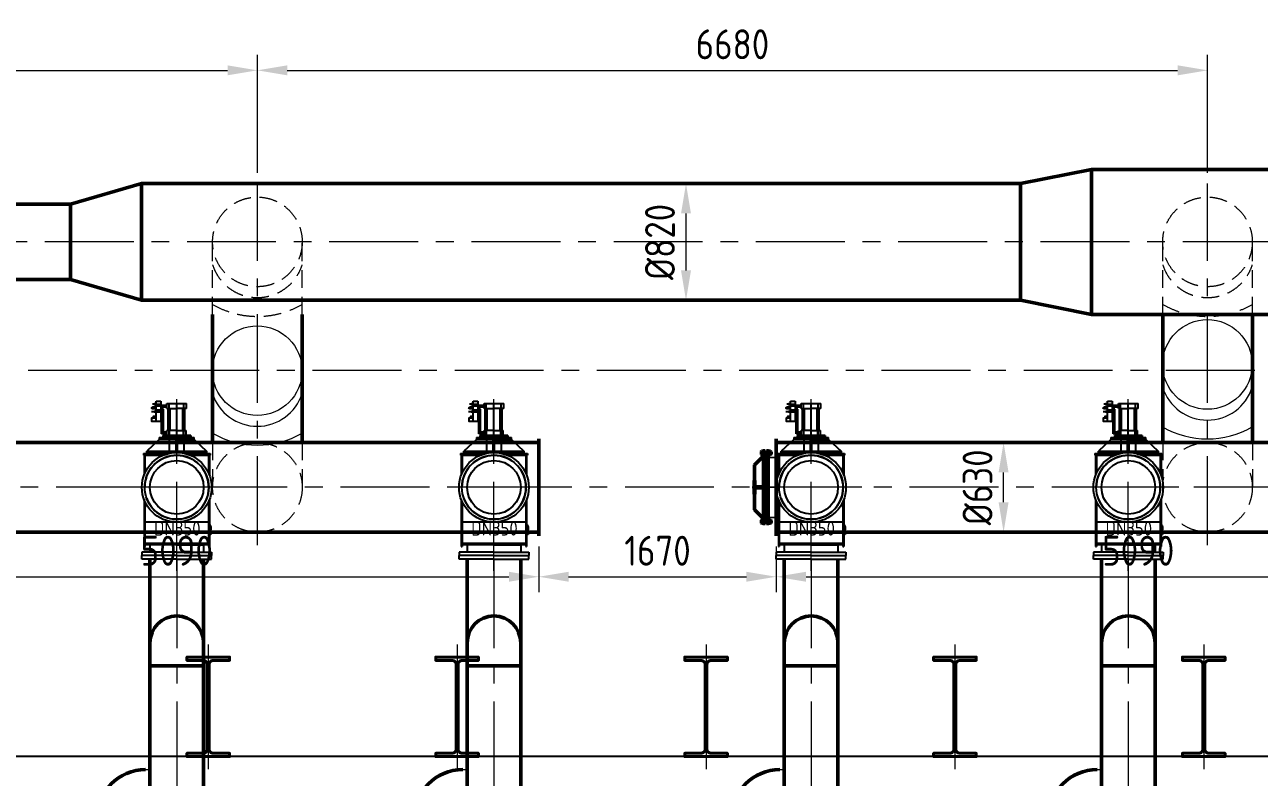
# Model space of a CAD drawing. Header units: millimetres. Extents: x 188205 to 604756, y -401673 to 15123.
# Drawn here: x 356246 to 364926, y -307459 to -302169 of the extents above; entities that cross this region are included whole.
import ezdxf

# ---------------------------------------------------------------- set-up
doc = ezdxf.new("R2010")
doc.units = ezdxf.units.MM
doc.header["$LTSCALE"] = 500
for name, pattern in [('CENTER', [2, 1.25, -0.25, 0.25, -0.25]), ('CONTINOUS', [0]), ('DASHED2', [0.375, 0.25, -0.125]), ('PHANTOM2', [1.25, 0.625, -0.125, 0.125, -0.125, 0.125, -0.125])]:
    doc.linetypes.add(name, pattern=pattern)
for name, color, linetype, lineweight in [('2D', 4, 'PHANTOM2', 20), ('SHI', 7, 'Continuous', 40), ('WEN', 3, 'Continuous', 20), ('XU', 6, 'DASHED2', 20), ('ZHONG', 1, 'CENTER', 20), ('中心线', 1, 'CENTER', 18)]:
    doc.layers.add(name, color=color, linetype=linetype, lineweight=lineweight)
doc.layers.add('air', color=7, linetype='Continuous', lineweight=50, true_color=0x77bec0)
doc.layers.add('HAN', color=9, linetype='Continuous')
doc.layers.add('X1', color=4, linetype='Continuous')
doc.styles.add('GB', font='gbenor.shx', dxfattribs={"bigfont": 'gbcbig.shx'})
doc.dimstyles.new('ISO-60', dxfattribs={"dimscale": 60, "dimtxt": 3.5, "dimasz": 3.5, "dimexe": 1.8, "dimexo": 1.25, "dimgap": 1.3, "dimtad": 1, "dimrnd": 1, "dimdsep": 46, "dimtxsty": 'GB', "dimcen": 0, "dimclrd": 3, "dimclre": 3, "dimclrt": 256, "dimadec": 0, "dimazin": 0, "dimtfac": 1, "dimtix": 1, "dimtmove": 0, "dimatfit": 3, "dimldrblk": 'DOTSMALL', "dimfxl": 0, "dimlwd": 20, "dimlwe": 20, "dimarcsym": 0})
pattern_1 = [(45, (-4402.3579, -2894.9538), (-0.71178518, 0.71178518), [])]
pattern_2 = [(45, (-4402.3579, -2812.4112), (-0.71178518, 0.71178518), [])]
pattern_3 = [(45, (204.382, -1206.0965), (-3.558926, 3.558926), [])]
pattern_4 = [(45, (204.3822, -1206.0965), (-0.7117852, 0.7117852), [])]

# ---------------------------------------------------------------- blocks, each defined once
blk = doc.blocks.new('蝶阀-DN250')
at = {"linetype": 'CONTINOUS'}
for p, q in [((-187.5, 213), (187.5, 213)), ((-187.5, 213), (-187.5, 165)), ((-187.5, 189), (187.5, 189)), ((187.5, 213), (187.5, 165)), ((-187.5, 165), (187.5, 165)), ((-136.5, 165), (-136.5, 48)), ((136.5, 48), (-136.5, 165)), ((136.5, 165), (136.5, 48)), ((-187.5, 48), (-187.5, 0)), ((-187.5, 48), (187.5, 48)), ((-187.5, 24), (187.5, 24)), ((-187.5, 0), (187.5, 0)), ((187.5, 48), (187.5, 0))]:
    blk.add_line(p, q, dxfattribs=at)
at = {"layer": '中心线', "ltscale": 0.04}
for p, q in [((-167.5, 221.2), (-167.5, 157.3)), ((167.5, 221.2), (167.5, 157.3)), ((-167.5, 56.2), (-167.5, -7.7)), ((167.5, 56.2), (167.5, -7.7))]:
    blk.add_line(p, q, dxfattribs=at)
at = {"layer": '中心线', "ltscale": 0.1}
blk.add_line((0, 239), (0, -27.2), dxfattribs=at)
blk = doc.blocks.new('蝶阀-DN220')
for p, q in [((-170, 94.5), (170, 94.5)), ((-170, 94.5), (-170, 82.5)), ((170, 94.5), (170, 82.5)), ((-170, 82.5), (170, 82.5)), ((-170, 70.5), (-170, 82.5)), ((-170, 70.5), (170, 70.5)), ((122.5, -70.5), (-122.5, 70.5)), ((-122.5, 70.5), (-122.5, -70.5)), ((122.5, -70.5), (122.5, 70.5)), ((170, 70.5), (170, 82.5)), ((-170, -70.5), (170, -70.5)), ((-170, -70.5), (-170, -82.5)), ((-170, -82.5), (170, -82.5)), ((-170, -94.5), (-170, -82.5)), ((170, -70.5), (170, -82.5)), ((170, -94.5), (170, -82.5)), ((-170, -94.5), (170, -94.5))]:
    blk.add_line(p, q)
at = {"layer": 'ZHONG'}
for p, q in [((-152.5, 99.7), (-152.5, 78.6)), ((0, -99.7), (0, 107.4)), ((152.5, 99.7), (152.5, 78.6)), ((-152.5, 65.3), (-152.5, 86.4)), ((152.5, 65.3), (152.5, 86.4)), ((-152.5, -65.3), (-152.5, -86.4)), ((-152.5, -99.7), (-152.5, -78.6)), ((152.5, -65.3), (152.5, -86.4)), ((152.5, -99.7), (152.5, -78.6))]:
    blk.add_line(p, q, dxfattribs=at)
blk = doc.blocks.new('波纹管-DN250')
at = {"linetype": 'CONTINOUS'}
for p, q in [((136.5, 191.2), (-136.5, 191.2)), ((-136.5, 191.2), (-136.5, 171.5)), ((136.5, 191.2), (136.5, 171.5)), ((-136.5, 19.7), (-136.5, 0)), ((136.5, 0), (-136.5, 0)), ((136.5, 19.7), (136.5, 0))]:
    blk.add_line(p, q, dxfattribs=at)
at = {"ltscale": 0.5}
for p, q in [((-139.5, 171.5), (0, 171.5)), ((-139.5, 141.1), (0, 141.1)), ((-139.5, 110.8), (0, 110.8)), ((139.5, 171.5), (0, 171.5)), ((139.5, 141.1), (0, 141.1)), ((139.5, 110.8), (0, 110.8)), ((-139.5, 80.4), (0, 80.4)), ((-139.5, 50.1), (0, 50.1)), ((-139.5, 19.7), (0, 19.7)), ((139.5, 80.4), (0, 80.4)), ((139.5, 50.1), (0, 50.1)), ((139.5, 19.7), (0, 19.7))]:
    blk.add_line(p, q, dxfattribs=at)
for centre, major_axis, start_param, end_param in [((-139.5, 156.3), (-0.4, 15.2), -0.023739, 3.117854), ((-139.5, 95.6), (-0.4, 15.2), -0.023739, 3.117854), ((-139.5, 125.9), (-0.2, 15.2), 3.129948, 6.271541), ((139.5, 125.9), (-0.4, 15.2), -0.023739, 3.117854), ((139.5, 156.3), (-0.2, 15.2), 3.129948, 6.271541), ((139.5, 95.6), (-0.2, 15.2), 3.129948, 6.271541), ((-139.5, 34.9), (-0.4, 15.2), -0.023739, 3.117854), ((-139.5, 65.2), (0.4, 15.2), 3.166909, 6.308502), ((139.5, 65.2), (0.5, 15.2), 0.034016, 3.175609), ((139.5, 34.9), (-0.2, 15.2), 3.129948, 6.271541)]:
    blk.add_ellipse(centre, major_axis=major_axis, ratio=1, start_param=start_param, end_param=end_param, dxfattribs=at)
at = {"layer": 'ZHONG', "linetype": 'CONTINOUS'}
blk.add_line((0, -25.8), (0, 220.3), dxfattribs=at)
blk = doc.blocks.new('air-b2')
for p, q in [((689.5, 0), (689.5, -1149.8)), ((1066.5, 0), (1066.5, -1149.8)), ((689.5, -750), (1066.5, -750)), ((689.5, -750), (689.5, -1824.9)), ((1066.5, -750), (1066.5, -1824.9)), ((659, -1724.9), (689.5, -1724.9)), ((316.5, -1822.4), (316.5, -2086.5)), ((561.5, -1822.4), (316.5, -1822.4)), ((561.5, -1822.4), (561.5, -2086.5)), ((1066.5, -1824.9), (689.5, -1824.9)), ((741.5, -1974.9), (689.5, -1824.9)), ((1014.5, -1974.9), (1066.5, -1824.9)), ((741.5, -1974.9), (741.5, -2074.9)), ((1014.5, -1974.9), (741.5, -1974.9)), ((1014.5, -1974.9), (1014.5, -2074.9)), ((741.5, -2287.9), (741.5, -3922)), ((1014.5, -2287.9), (1014.5, -3922))]:
    blk.add_line(p, q)
for centre, radius, start in [((878, -588.5), 188.5, 0), ((659, -1822.4), 342.5, 90), ((659, -1822.4), 97.5, 90)]:
    blk.add_arc(centre, radius, start, 180)
at = {"layer": 'WEN'}
blk.add_line((659, -1479.9), (689.5, -1479.9), dxfattribs=at)
at = {"layer": 'ZHONG'}
for p, q in [((878, 0), (878, -4113.2)), ((659, -1602.4), (878, -1602.4)), ((439, -1822.4), (439, -2275.5))]:
    blk.add_line(p, q, dxfattribs=at)
blk.add_arc((659, -1822.4), 220, 90, 180, dxfattribs=at)
for name, p in [('蝶阀-DN250', (878, -2287.9)), ('波纹管-DN250', (878, -4113.2))]:
    blk.add_blockref(name, p)
at = {"layer": 'WEN', "xscale": -1}
blk.add_blockref('蝶阀-DN220', (439, -2181), dxfattribs=at)
blk = doc.blocks.new('防爆膜-DN400')
at = {"layer": 'WEN'}
h = blk.add_hatch(dxfattribs=at)
h.set_pattern_fill('ANSI31', color=256, scale=8.05293, style=0)
h.set_pattern_definition(pattern_1)
h.paths.add_polyline_path([(-75.7, -40.6), (-76.5, -40.6), (-76.5, -135), (-75.7, -135)])
h = blk.add_hatch(dxfattribs=at)
h.set_pattern_fill('ANSI31', color=256, scale=8.05293, style=0)
h.set_pattern_definition(pattern_1)
h.paths.add_polyline_path([(-75.7, -135), (-76.5, -135), (-76.5, -209), (-75.7, -209)])
at = {"layer": 'X1'}
h = blk.add_hatch(dxfattribs=at)
h.set_pattern_fill('ANSI31', color=256, scale=40.26465, style=0)
h.set_pattern_definition(pattern_3)
h.paths.add_polyline_path([(-55.6, 255.5), (-55.6, 256.5), (-55.6, 257.7), (-69.3, 257.7), (-69.3, 250.8), (-55.6, 250.8)])
h.paths.add_polyline_path([(-79, 257.7), (-92.7, 257.7), (-92.7, 250.8), (-79, 250.8)])
h.paths.add_polyline_path([(-79, 231.1), (-79, 232.3), (-92.7, 232.3), (-92.7, 226.7), (-92.7, 214.2), (-76.5, 214.2), (-76.5, 228.7)])
h.paths.add_polyline_path([(-55.6, 232.3), (-69.3, 232.3), (-69.3, 231.3, -0.198912), (-69.4, 231), (-71.7, 228.7), (-71.7, 214.2), (-55.6, 214.2)])
h = blk.add_hatch(dxfattribs=at)
h.set_pattern_fill('ANSI31', color=256, scale=8.05293, angle=90, style=0)
h.set_pattern_definition([(135, (204.3822, -1206.0965), (-0.7117852, -0.7117852), [])])
h.paths.add_polyline_path([(-75.7, 228.7), (-76.5, 228.7), (-76.5, 193.5), (-75.7, 193.5)])
h = blk.add_hatch(dxfattribs=at)
h.set_pattern_fill('ANSI31', color=256, scale=8.05293, angle=90, style=0)
h.set_pattern_definition([(135, (204.3822, -1200.7151), (-0.7117852, -0.7117852), [])])
h.paths.add_polyline_path([(-75.7, 193.4), (-76.5, 193.4), (-76.5, 193), (-76.5, 134.8), (-75.7, 134.8)])
at = {"layer": 'X1', "ltscale": 0.5}
h = blk.add_hatch(dxfattribs=at)
h.set_pattern_fill('ANSI37', color=256, scale=16.10586, style=0)
h.set_pattern_definition([(45, (204.3822, -1206.0965), (-1.4235704, 1.4235704), []), (135, (204.3822, -1206.0965), (-1.4235704, -1.4235704), [])])
h.paths.add_polyline_path([(-71.7, 228.7), (-75.7, 228.7), (-75.7, 214.2), (-71.7, 214.2)])
at = {"layer": 'X1'}
h = blk.add_hatch(dxfattribs=at)
h.set_pattern_fill('ANSI31', color=256, scale=8.05293, style=0)
h.set_pattern_definition([(315, (-4402.3579, 2894.9538), (-0.71178518, -0.71178518), [])])
h.paths.add_polyline_path([(-75.7, 40.6), (-76.5, 40.6), (-76.5, 135), (-75.7, 135)])
h = blk.add_hatch(dxfattribs=at)
h.set_pattern_fill('ANSI31', color=256, scale=24.15879, style=0)
h.set_pattern_definition([(45, (-2178.5933, -2894.9538), (-2.1353555, 2.1353555), [])])
h.paths.add_polyline_path([(-152.2, 44.9), (-157.1, 47.9), (-157.1, 20.8), (-152.2, 18.4)])
h.paths.add_polyline_path([(-147.4, 41.8), (-152.2, 44.9), (-152.2, 18.4), (-147.4, 16)])
h.paths.add_polyline_path([(-152.2, 18.4), (-157.1, 20.8), (-157.1, 6.4), (-152.2, 6.4)])
h.paths.add_polyline_path([(-147.4, 16), (-152.2, 18.4), (-152.2, 6.4), (-147.4, 6.4)])
h.paths.add_polyline_path([(-147.4, 48.3), (-152.2, 48.3), (-152.2, 44.9), (-147.4, 41.8)])
h.paths.add_polyline_path([(-152.2, 48.3), (-157.1, 48.3), (-157.1, 47.9), (-152.2, 44.9)])
h.paths.add_polyline_path([(-152.2, -6.4), (-157.1, -6.4), (-157.1, -48.3), (-152.2, -48.3)])
h.paths.add_polyline_path([(-147.4, -6.4), (-152.2, -6.4), (-152.2, -48.3), (-147.4, -48.3)])
h = blk.add_hatch(dxfattribs=at)
h.set_pattern_fill('ANSI31', color=256, scale=8.05293, style=0)
h.set_pattern_definition(pattern_4)
h.paths.add_polyline_path([(-75.7, 40.4), (-76.5, 40.4), (-76.5, 0), (-75.7, 0)])
h = blk.add_hatch(dxfattribs=at)
h.set_pattern_fill('ANSI31', color=256, scale=8.05293, style=0)
h.set_pattern_definition(pattern_4)
h.paths.add_polyline_path([(-75.7, 0), (-76.5, 0), (-76.5, -40.6), (-75.7, -40.6)])
at = {"layer": 'X1', "ltscale": 0.5}
h = blk.add_hatch(dxfattribs=at)
h.set_pattern_fill('ANSI31', color=256, scale=8.05293, style=0)
h.set_pattern_definition(pattern_2)
h.paths.add_polyline_path([(-75.7, -126.5), (-76.5, -126.5), (-76.5, -187.8), (-75.7, -187.8)])
h = blk.add_hatch(dxfattribs=at)
h.set_pattern_fill('ANSI31', color=256, scale=40.26465, style=0)
h.set_pattern_definition(pattern_3)
h.paths.add_polyline_path([(-92.7, -232.3), (-79, -232.3), (-79, -231.1), (-76.5, -228.7), (-76.5, -214.2), (-92.7, -214.2)])
h.paths.add_polyline_path([(-92.7, -250.8), (-92.7, -256.5), (-92.7, -257.7), (-79, -257.7), (-79, -250.8)])
at = {"layer": 'X1'}
h = blk.add_hatch(dxfattribs=at)
h.set_pattern_fill('ANSI31', color=256, scale=8.05293, style=0)
h.set_pattern_definition(pattern_2)
h.paths.add_polyline_path([(-75.7, -187.6), (-76.5, -187.6), (-76.5, -229.5), (-75.7, -229.5)])
at = {"layer": 'X1', "ltscale": 0.5}
h = blk.add_hatch(dxfattribs=at)
h.set_pattern_fill('ANSI31', color=256, scale=40.26465, style=0)
h.set_pattern_definition(pattern_3)
h.paths.add_polyline_path([(-71.7, -228.7), (-69.4, -231, -0.198912), (-69.3, -231.3), (-69.3, -232.3), (-55.6, -232.3), (-55.6, -226.7), (-55.6, -214.2), (-71.7, -214.2)])
h.paths.add_polyline_path([(-55.6, -257.7), (-55.6, -250.8), (-69.3, -250.8), (-69.3, -257.7)])
at = {"layer": '2D'}
for p, q in [((-61.2, 0), (-61.2, 214.2)), ((-61.2, 213), (0, 213)), ((-61.2, 209.8), (0, 209.8)), ((-61.2, 0), (-61.2, -214.2)), ((-61.2, -209.8), (0, -209.8)), ((-61.2, -213), (0, -213))]:
    blk.add_line(p, q, dxfattribs=at)
at = {"layer": 'HAN'}
for p, q in [((-91, 248.5), (-55.6, 248.5)), ((-91, 234.7), (-55.6, 234.7)), ((-38.1, 248.5), (-34.7, 248.5)), ((-38.1, 234.7), (-34.7, 234.7)), ((-91, -234.7), (-55.6, -234.7)), ((-91, -248.5), (-55.6, -248.5)), ((-38.1, -234.7), (-34.7, -234.7)), ((-38.1, -248.5), (-34.7, -248.5))]:
    blk.add_line(p, q, dxfattribs=at)
at = {"layer": 'HAN', "linetype": 'Continuous'}
for p, q in [((-160.5, 5.8), (-143.5, 5.8)), ((-97, 5.8), (-106.4, 5.8)), ((-81.9, 5.8), (-80.6, 5.8)), ((-160.5, -5.8), (-143.5, -5.8)), ((-97, -5.8), (-106.4, -5.8)), ((-81.9, -5.8), (-80.6, -5.8))]:
    blk.add_line(p, q, dxfattribs=at)
at = {"layer": 'SHI'}
for p, q in [((-97.5, 216.2), (-154.7, 158.2)), ((-92.7, 214.2), (-149.8, 156.2)), ((-105.1, 252), (-103.1, 255.5)), ((-105.1, 252), (-105.1, 231.1)), ((-105.1, 231.1), (-103.1, 227.6)), ((-103.1, 255.5), (-95.1, 255.5)), ((-103.1, 248.6), (-95.1, 248.6)), ((-103.1, 234.6), (-95.1, 234.6)), ((-103.1, 227.6), (-95.1, 227.6)), ((-97.5, 227.6), (-97.5, 216.2)), ((-97.5, 216.2), (-92.7, 214.2)), ((-95.1, 256.5), (-92.7, 256.5)), ((-95.1, 226.7), (-95.1, 256.5)), ((-95.1, 255.5), (-95.1, 227.6)), ((-95.1, 226.7), (-92.7, 226.7)), ((-92.7, 257.7), (-92.7, 9.9)), ((-79, 257.7), (-92.7, 257.7)), ((-79, 257.7), (-92.7, 257.7)), ((-92.7, 257.7), (-92.7, 198.7)), ((-92.7, 226.7), (-92.7, 256.5)), ((-92.7, 250.8), (-79, 250.8)), ((-92.7, 249.6), (-55.6, 249.6)), ((-92.7, 233.5), (-55.6, 233.5)), ((-92.7, 232.3), (-55.6, 232.3)), ((-91, 249.6), (-91, 233.5)), ((-80.6, 214.2), (-80.6, 0)), ((-79, 249.6), (-79, 257.7)), ((-79, 231.1), (-79, 233.5)), ((-79, 231.1), (-76.5, 228.7)), ((-79, 231.1), (-76.5, 228.7)), ((-77.4, 214.2), (-77.4, 0)), ((-77.4, 187.7), (-77.4, 208.6)), ((-76.5, 228.7), (-76.5, 0)), ((-76.5, 228.7), (-76.5, 187.6)), ((-76.5, 228.7), (-76.5, 187.6)), ((-76.5, 208.6), (-76.5, 0)), ((-75.7, 228.7), (-75.7, 0)), ((-74.9, 194.5), (-70.9, 198.5)), ((-74.9, 194.5), (-74.9, 0)), ((-69.4, 231), (-71.7, 228.7)), ((-71.7, 228.7), (-71.7, 197.7)), ((-71.7, 214.2), (-55.6, 214.2)), ((-71.7, 193.1), (-67.7, 197.2)), ((-71.7, 193.1), (-71.7, 0)), ((-70.9, 214.2), (-70.9, 198.5)), ((-69.3, 249.6), (-69.3, 257.7)), ((-69.3, 257.7), (-55.6, 257.7)), ((-69.3, 250.8), (-55.6, 250.8)), ((-69.3, 231.3), (-69.3, 233.5)), ((-67.7, 214.2), (-67.7, 197.2)), ((-55.6, 257.7), (-55.6, 0)), ((-55.6, 256.5), (-53.2, 256.5)), ((-55.6, 226.7), (-55.6, 256.5)), ((-55.6, 255.5), (-55.6, 227.6)), ((-55.6, 226.7), (-53.2, 226.7)), ((-53.2, 226.7), (-53.2, 256.5)), ((-53.2, 252), (-51.2, 255.5)), ((-53.2, 252), (-53.2, 231.1)), ((-53.2, 231.1), (-51.2, 227.6)), ((-51.2, 255.5), (-40.1, 255.5)), ((-51.2, 248.6), (-40.1, 248.6)), ((-51.2, 234.6), (-40.1, 234.6)), ((-51.2, 227.6), (-40.1, 227.6)), ((-38.1, 252), (-40.1, 255.5)), ((-38.1, 231.1), (-40.1, 227.6)), ((-38.1, 252), (-38.1, 231.1)), ((-38.1, 249.6), (-35.8, 249.6)), ((-38.1, 233.5), (-35.8, 233.5)), ((-34.7, 248.5), (-35.8, 249.6)), ((-35.8, 249.6), (-35.8, 233.5)), ((-35.8, 233.5), (-34.7, 234.7)), ((-34.7, 248.5), (-34.7, 234.7)), ((-154.7, 48.3), (-154.7, 158.2)), ((-154.7, 158.2), (-149.8, 156.2)), ((-149.8, 48.3), (-149.8, 156.2)), ((-160.5, 5.8), (-159.8, 6.4)), ((-160.5, -5.8), (-160.5, 5.8)), ((-159.8, 6.4), (-97, 6.4)), ((-159.8, 6.4), (-159.8, -6.4)), ((-157.1, 6.4), (-157.1, 48.3)), ((-157.1, 48.3), (-147.4, 48.3)), ((-147.4, 6.4), (-147.4, 48.3)), ((-143.5, 6.4), (-143.5, -6.4)), ((-106.4, 6.4), (-106.4, -6.4)), ((-97, -9.9), (-97, 9.9)), ((-90.5, 9.9), (-97, 9.9)), ((-90.5, 6.1), (-97, 6.1)), ((-89.4, 8), (-90.5, 9.9)), ((-89.4, -9.9), (-89.4, 9.9)), ((-82.9, 9.9), (-89.4, 9.9)), ((-89.4, -8), (-89.4, 8)), ((-82.9, 6.1), (-89.4, 6.1)), ((-81.9, 8), (-82.9, 9.9)), ((-81.9, -8), (-81.9, 8)), ((-81.9, 6.4), (-81.2, 6.4)), ((-81.2, 6.4), (-81.2, -6.4)), ((-80.6, 5.8), (-81.2, 6.4)), ((-80.6, -5.8), (-80.6, 5.8)), ((-159.8, -6.4), (-160.5, -5.8)), ((-159.8, -6.4), (-97, -6.4)), ((-157.1, -6.4), (-157.1, -48.3)), ((-157.1, -48.3), (-147.4, -48.3)), ((-154.7, -48.3), (-154.7, -158.2)), ((-149.8, -48.3), (-149.8, -156.2)), ((-147.4, -6.4), (-147.4, -48.3)), ((-90.5, -6.1), (-97, -6.1)), ((-90.5, -9.9), (-97, -9.9)), ((-92.7, -257.7), (-92.7, -9.9)), ((-89.4, -8), (-90.5, -9.9)), ((-82.9, -6.1), (-89.4, -6.1)), ((-82.9, -9.9), (-89.4, -9.9)), ((-81.9, -8), (-82.9, -9.9)), ((-81.9, -6.4), (-81.2, -6.4)), ((-81.2, -6.4), (-80.6, -5.8)), ((-80.6, -214.2), (-80.6, 0)), ((-77.4, -214.2), (-77.4, 0)), ((-76.5, -208.6), (-76.5, 0)), ((-76.5, -228.7), (-76.5, 0)), ((-75.7, -228.7), (-75.7, 0)), ((-74.9, -194.5), (-74.9, 0)), ((-71.7, -193.1), (-71.7, 0)), ((-55.6, -257.7), (-55.6, 0)), ((-154.7, -158.2), (-149.8, -156.2)), ((-97.5, -216.2), (-154.7, -158.2)), ((-92.7, -214.2), (-149.8, -156.2)), ((-105.1, -231.1), (-103.1, -227.6)), ((-105.1, -252), (-105.1, -231.1)), ((-105.1, -252), (-103.1, -255.5)), ((-103.1, -227.6), (-95.1, -227.6)), ((-103.1, -234.6), (-95.1, -234.6)), ((-103.1, -248.6), (-95.1, -248.6)), ((-103.1, -255.5), (-95.1, -255.5)), ((-97.5, -216.2), (-92.7, -214.2)), ((-97.5, -227.6), (-97.5, -216.2)), ((-95.1, -226.7), (-92.7, -226.7)), ((-95.1, -226.7), (-95.1, -256.5)), ((-95.1, -255.5), (-95.1, -227.6)), ((-95.1, -256.5), (-92.7, -256.5)), ((-92.7, -257.7), (-92.7, -192)), ((-92.7, -226.7), (-92.7, -256.5)), ((-92.7, -232.3), (-55.6, -232.3)), ((-92.7, -233.5), (-55.6, -233.5)), ((-92.7, -249.6), (-55.6, -249.6)), ((-92.7, -250.8), (-79, -250.8)), ((-79, -257.7), (-92.7, -257.7)), ((-79, -257.7), (-92.7, -257.7)), ((-91, -249.6), (-91, -233.5)), ((-79, -231.1), (-76.5, -228.7)), ((-79, -231.1), (-76.5, -228.7)), ((-79, -231.1), (-79, -233.5)), ((-79, -249.6), (-79, -257.7)), ((-74.9, -194.5), (-70.9, -198.5)), ((-71.7, -193.1), (-67.7, -197.2)), ((-71.7, -228.7), (-71.7, -197.7)), ((-71.7, -214.2), (-55.6, -214.2)), ((-69.4, -231), (-71.7, -228.7)), ((-70.9, -214.2), (-70.9, -198.5)), ((-69.3, -231.3), (-69.3, -233.5)), ((-69.3, -249.6), (-69.3, -257.7)), ((-69.3, -250.8), (-55.6, -250.8)), ((-69.3, -257.7), (-55.6, -257.7)), ((-67.7, -214.2), (-67.7, -197.2)), ((-55.6, -226.7), (-53.2, -226.7)), ((-55.6, -226.7), (-55.6, -256.5)), ((-55.6, -255.5), (-55.6, -227.6)), ((-55.6, -256.5), (-53.2, -256.5)), ((-53.2, -226.7), (-53.2, -256.5)), ((-53.2, -231.1), (-51.2, -227.6)), ((-53.2, -252), (-53.2, -231.1)), ((-53.2, -252), (-51.2, -255.5)), ((-51.2, -227.6), (-40.1, -227.6)), ((-51.2, -234.6), (-40.1, -234.6)), ((-51.2, -248.6), (-40.1, -248.6)), ((-51.2, -255.5), (-40.1, -255.5)), ((-38.1, -231.1), (-40.1, -227.6)), ((-38.1, -252), (-40.1, -255.5)), ((-38.1, -252), (-38.1, -231.1)), ((-38.1, -233.5), (-35.8, -233.5)), ((-38.1, -249.6), (-35.8, -249.6)), ((-35.8, -233.5), (-34.7, -234.7)), ((-35.8, -249.6), (-35.8, -233.5)), ((-34.7, -248.5), (-35.8, -249.6)), ((-34.7, -248.5), (-34.7, -234.7))]:
    blk.add_line(p, q, dxfattribs=at)
at = {"layer": 'SHI', "ltscale": 0.5}
for p, q in [((-92.7, 214.2), (-76.5, 214.2)), ((-76.5, 228.7), (-71.7, 228.7)), ((-76.5, 214.6), (-76.5, 214.6)), ((-75.7, 214.2), (-71.7, 214.2)), ((-92.7, -214.2), (-76.5, -214.2)), ((-76.5, -228.7), (-71.7, -228.7)), ((-75.7, -214.2), (-71.7, -214.2))]:
    blk.add_line(p, q, dxfattribs=at)
at = {"layer": 'SHI'}
for centre, radius, start, end in [((-99.6, 252.9), 5.6, 188.93925, 231.06075), ((-92, 241.6), 13.1, 147.79577, 212.20423), ((-99.6, 230.3), 5.6, 128.93925, 171.06075), ((-69.7, 231.3), 0.403, 315, 0), ((-47.7, 252.9), 5.6, 188.93925, 231.06075), ((-40.1, 241.6), 13.1, 147.79577, 212.20423), ((-47.7, 230.3), 5.6, 128.93925, 171.06075), ((-43.7, 252.9), 5.6, 308.93925, 351.06075), ((-51.2, 241.6), 13.1, 327.79577, 32.20423), ((-43.7, 230.3), 5.6, 8.93925, 51.06075), ((-92.8, 8.7), 3.39, 311.55011, 348.44989), ((-107.5, 0), 18.1, 340.14688, 19.85312), ((-85.2, 8.7), 3.39, 311.55011, 348.44989), ((-99.9, 0), 18.1, 340.14688, 19.85312), ((-92.8, -8.7), 3.39, 11.55011, 48.44989), ((-85.2, -8.7), 3.39, 11.55011, 48.44989), ((-99.6, -230.3), 5.6, 188.93925, 231.06075), ((-92, -241.6), 13.1, 147.79577, 212.20423), ((-99.6, -252.9), 5.6, 128.93925, 171.06075), ((-69.7, -231.3), 0.403, 0, 45), ((-47.7, -230.3), 5.6, 188.93925, 231.06075), ((-40.1, -241.6), 13.1, 147.79577, 212.20423), ((-47.7, -252.9), 5.6, 128.93925, 171.06075), ((-43.7, -230.3), 5.6, 308.93925, 351.06075), ((-51.2, -241.6), 13.1, 327.79577, 32.20423), ((-43.7, -252.9), 5.6, 8.93925, 51.06075)]:
    blk.add_arc(centre, radius, start, end, dxfattribs=at)
at = {"layer": 'WEN', "ltscale": 0.5}
for points in [[(-83.2, 214.2), (-80.6, 210.9), (-80.6, 214.2)], [(-67.7, 209.8), (-64.4, 214.2), (-67.7, 214.2)], [(-83.2, -214.2), (-80.6, -210.9), (-80.6, -214.2)], [(-67.7, -209.8), (-64.4, -214.2), (-67.7, -214.2)], [(-67.7, -209.8), (-64.4, -214.2), (-67.7, -214.2)]]:
    blk.add_solid(points, dxfattribs=at)
at = {"layer": 'ZHONG'}
for p, q in [((-95.1, 215.2), (-152.2, 157.2)), ((-27.3, 241.6), (-108.7, 241.6)), ((-95.1, 225.2), (-95.1, 215.2)), ((-152.2, 0), (-152.2, 157.2)), ((-164.8, 0), (0, 0)), ((-152.2, 0), (-152.2, -157.2)), ((-95.1, -215.2), (-152.2, -157.2)), ((-27.3, -241.6), (-108.7, -241.6)), ((-95.1, -225.2), (-95.1, -215.2))]:
    blk.add_line(p, q, dxfattribs=at)
blk = doc.blocks.new('air-master-2')
for centre in [(1314.1, -905), (7994.1, -861.3)]:
    blk.add_circle(centre, 315)
for centre, radius, start, end in [((7994.1, -922.3), 330.4, 197.58396, 342.41604), ((1314.1, -965.9), 330.4, 197.58396, 342.41604), ((7994.1, -755), 630, 240, 300), ((1314.1, -798.6), 630, 240, 300)]:
    blk.add_arc(centre, radius, start, end)
at = {"layer": 'air'}
for p, q in [((6680, 410), (7180, 510)), ((7180, 510), (24932.6, 510)), ((7180, -510), (7180, 510)), ((0, 264.5), (500, 410)), ((500, 410), (6680, 410)), ((500, -410), (500, 410)), ((6680, -410), (6680, 410)), ((-5402.5, 264.5), (0, 264.5)), ((0, 0), (0, 264.5)), ((0, 0), (0, -264.5)), ((-5402.5, -264.5), (0, -264.5)), ((0, -264.5), (500, -410)), ((500, -410), (6680, -410)), ((6680, -410), (7180, -510)), ((1000, -1410), (1000, -510)), ((1630, -1410), (1630, -510)), ((7180, -510), (24659.3, -510)), ((7680, -1410), (7680, -510)), ((8310, -1410), (8310, -510)), ((3293, -2065), (3293, -1385)), ((4963, -2065), (4963, -1385)), ((-1797, -1410), (3293, -1410)), ((4963, -1410), (10053, -1410)), ((-1797, -2040), (3293, -2040)), ((4963, -2040), (10053, -2040))]:
    blk.add_line(p, q, dxfattribs=at)
at = {"layer": 'XU'}
for p, q in [((1000, -510), (1000, 0)), ((1630, -510), (1630, 0)), ((7680, -510), (7680, 0)), ((8310, -510), (8310, 0)), ((1000, -1410), (1000, -1725)), ((1630, -1410), (1630, -1725)), ((7680, -1410), (7680, -1725)), ((8310, -1410), (8310, -1725))]:
    blk.add_line(p, q, dxfattribs=at)
for centre in [(1315, 0), (7995, 0), (1315, -1725), (7995, -1725)]:
    blk.add_circle(centre, 315, dxfattribs=at)
for centre, radius, start, end in [((1315, -60.9), 330.4, 197.58396, 342.41604), ((7995, -60.9), 330.4, 197.58396, 342.41604), ((1315, 106.4), 630, 240, 300), ((7995, 106.4), 630, 240, 300)]:
    blk.add_arc(centre, radius, start, end, dxfattribs=at)
at = {"layer": 'ZHONG'}
for p, q in [((1315, -2132.2), (1315, 409.5)), ((7995, -2132.2), (7995, 409.5)), ((26445.3, 0), (-6515.5, 0)), ((9327.5, -905), (-6515.5, -905)), ((10524.6, -1725), (-6305.5, -1725))]:
    blk.add_line(p, q, dxfattribs=at)
at = {"layer": 'WEN'}
blk.add_blockref('防爆膜-DN400', (4963, -1725), dxfattribs=at)
blk = doc.blocks.new('*D165')
at = {"layer": 'Defpoints', "color": 0}
for p in [(354770.2, -305760.3), (359860.2, -305760.3), (359860.2, -306049)]:
    blk.add_point(p, dxfattribs=at)
at = {"layer": 'WEN', "color": 3, "lineweight": 20}
for p, q in [((354770.2, -305835.3), (354770.2, -306157)), ((359860.2, -305835.3), (359860.2, -306157)), ((354980.2, -306049), (359650.2, -306049))]:
    blk.add_line(p, q, dxfattribs=at)
at = {"layer": 'WEN', "color": 3}
for points in [[(354980.2, -306014), (354980.2, -306084), (354770.2, -306049)], [(359650.2, -306014), (359650.2, -306084), (359860.2, -306049)]]:
    blk.add_solid(points, dxfattribs=at)
at = {"layer": 'WEN', "insert": (357315.2, -305866), "char_height": 210, "attachment_point": 5, "style": 'GB'}
blk.add_mtext('5090', dxfattribs=at)
blk = doc.blocks.new('_DotSmall')
at = {"color": 0, "linetype": 'ByBlock', "const_width": 0.5}
blk.add_lwpolyline([(-0.0625, 0, 1), (0.0625, 0, 1)], format="xyb", close=True, dxfattribs=at)
blk = doc.blocks.new('*D166')
at = {"layer": 'Defpoints', "color": 0}
for p in [(359860.2, -305760.3), (361530.2, -305760.3), (361530.2, -306049)]:
    blk.add_point(p, dxfattribs=at)
at = {"layer": 'WEN', "color": 3, "lineweight": 20}
for p, q in [((359860.2, -305835.3), (359860.2, -306157)), ((361530.2, -305835.3), (361530.2, -306157)), ((360070.2, -306049), (361320.2, -306049))]:
    blk.add_line(p, q, dxfattribs=at)
at = {"layer": 'WEN', "color": 3}
for points in [[(360070.2, -306014), (360070.2, -306084), (359860.2, -306049)], [(361320.2, -306014), (361320.2, -306084), (361530.2, -306049)]]:
    blk.add_solid(points, dxfattribs=at)
at = {"layer": 'WEN', "insert": (360695.2, -305866), "char_height": 210, "attachment_point": 5, "style": 'GB'}
blk.add_mtext('1670', dxfattribs=at)
blk = doc.blocks.new('*D167')
at = {"layer": 'Defpoints', "color": 0}
for p in [(361530.2, -305760.3), (366620.2, -305760.3), (366620.2, -306049)]:
    blk.add_point(p, dxfattribs=at)
at = {"layer": 'WEN', "color": 3, "lineweight": 20}
for p, q in [((361530.2, -305835.3), (361530.2, -306157)), ((366620.2, -305835.3), (366620.2, -306157)), ((361740.2, -306049), (366410.2, -306049))]:
    blk.add_line(p, q, dxfattribs=at)
at = {"layer": 'WEN', "color": 3}
for points in [[(361740.2, -306014), (361740.2, -306084), (361530.2, -306049)], [(366410.2, -306014), (366410.2, -306084), (366620.2, -306049)]]:
    blk.add_solid(points, dxfattribs=at)
at = {"layer": 'WEN', "insert": (364075.2, -305866), "char_height": 210, "attachment_point": 5, "style": 'GB'}
blk.add_mtext('5090', dxfattribs=at)
blk = doc.blocks.new('*D443')
at = {"layer": 'Defpoints', "color": 0}
for p in [(363128.4, -305105.3), (363228.1, -305105.3), (363228.1, -305735.3)]:
    blk.add_point(p, dxfattribs=at)
at = {"layer": 'WEN', "color": 3, "lineweight": 20}
for p, q in [((363153.1, -305105.3), (363020.4, -305105.3)), ((363128.4, -305525.3), (363128.4, -305315.3)), ((363153.1, -305735.3), (363020.4, -305735.3))]:
    blk.add_line(p, q, dxfattribs=at)
at = {"layer": 'WEN', "color": 3}
for points in [[(363093.4, -305315.3), (363163.4, -305315.3), (363128.4, -305105.3)], [(363093.4, -305525.3), (363163.4, -305525.3), (363128.4, -305735.3)]]:
    blk.add_solid(points, dxfattribs=at)
at = {"layer": 'WEN', "insert": (362945.4, -305420.3), "char_height": 210, "attachment_point": 5, "rotation": 90, "style": 'GB'}
blk.add_mtext('%%c630', dxfattribs=at)
blk = doc.blocks.new('*D445')
at = {"layer": 'Defpoints', "color": 0}
for p in [(360895.6, -303285.3), (360895.6, -303285.3), (360895.6, -304105.3)]:
    blk.add_point(p, dxfattribs=at)
at = {"layer": 'WEN', "color": 3, "lineweight": 20}
for p, q in [((360820.6, -303285.3), (360787.6, -303285.3)), ((360895.6, -303895.3), (360895.6, -303495.3)), ((360820.6, -304105.3), (360787.6, -304105.3))]:
    blk.add_line(p, q, dxfattribs=at)
at = {"layer": 'WEN', "color": 3}
for points in [[(360860.6, -303495.3), (360930.6, -303495.3), (360895.6, -303285.3)], [(360860.6, -303895.3), (360930.6, -303895.3), (360895.6, -304105.3)]]:
    blk.add_solid(points, dxfattribs=at)
at = {"layer": 'WEN', "insert": (360712.6, -303695.3), "char_height": 210, "attachment_point": 5, "rotation": 90, "style": 'GB'}
blk.add_mtext('%%c820', dxfattribs=at)
blk = doc.blocks.new('dl')
at = {"layer": 'SHI'}
blk.add_lwpolyline([(168935.8, 74025.5), (169085.8, 74025.5), (169085.8, 74049.5), (168970.3, 74049.5, -0.414214), (168942.3, 74077.5), (168942.3, 74673.5, -0.414214), (168970.3, 74701.5), (169085.8, 74701.5), (169085.8, 74725.5), (168935.8, 74725.5), (168785.8, 74725.5), (168785.8, 74701.5), (168901.3, 74701.5, -0.414214), (168929.3, 74673.5), (168929.3, 74077.5, -0.414214), (168901.3, 74049.5), (168785.8, 74049.5), (168785.8, 74025.5)], format="xyb", close=True, dxfattribs=at)
at = {"layer": 'ZHONG'}
blk.add_line((168935.8, 74813), (168935.8, 73934.6), dxfattribs=at)
blk = doc.blocks.new('wf-3tf-dn350-b')
for p, q in [((-177.7, 557.6), (-145.4, 557.6)), ((-145.4, 531.6), (-177.7, 531.6)), ((-145.4, 583.6), (-171.2, 583.6)), ((-145.4, 563.6), (-170.1, 563.6)), ((-145.4, 557.6), (-170.1, 557.6)), ((-145.4, 551.6), (-170.1, 551.6)), ((-145.4, 463.6), (-145.4, 605.6)), ((-145.4, 605.6), (-112.4, 605.6)), ((-145.4, 583.6), (-112.4, 583.6)), ((-145.4, 571.6), (-112.4, 571.6)), ((-145.4, 543.6), (-112.4, 543.6)), ((-145.4, 531.6), (-112.4, 531.6)), ((-112.4, 605.6), (-112.4, 463.6)), ((-112.4, 583.6), (-112.4, 463.6)), ((-112.4, 577.6), (-69, 577.6)), ((-112.4, 571.6), (-69, 571.6)), ((-112.4, 565.6), (-69, 565.6)), ((-94.2, 549.5), (-112.4, 549.6)), ((-100.2, 543.6), (-112.4, 543.6)), ((-106.2, 537.6), (-112.4, 537.6)), ((-106.3, 376.6), (-106.2, 537.6)), ((-100.3, 382.6), (-100.2, 543.6)), ((-94.3, 388.5), (-94.2, 549.5)), ((-69, 554.1), (-69, 589.1)), ((-69, 589), (69, 589)), ((-69, 589), (69, 589)), ((-69, 554.1), (0, 554)), ((-61.1, 400.1), (-61, 554.1)), ((-54.1, 365.1), (-54, 589)), ((-47.1, 400), (-47, 554)), ((0, 247), (0, 589)), ((69, 554), (0, 554)), ((43.4, 400), (43.5, 554)), ((50.4, 365), (50.5, 589)), ((57.4, 400), (57.5, 554)), ((69, 554), (69, 589)), ((-112.4, 463.6), (-145.4, 463.6)), ((-122.5, 351), (122.5, 351)), ((-122.5, 351), (0, 351)), ((-122.5, 351), (-122.5, 335)), ((-69.1, 376.6), (-106.3, 376.6)), ((-69.1, 382.6), (-100.3, 382.6)), ((-98.1, 365.1), (97.9, 364.9)), ((-98.1, 365.1), (-98.1, 351.1)), ((-69.1, 388.6), (-94.3, 388.5)), ((-69.1, 365.1), (-69.1, 400.1)), ((-0.1, 400), (-69.1, 400.1)), ((97.9, 364.9), (-69.1, 365.1)), ((-0.1, 365), (-69.1, 365.1)), ((-69.1, 365), (-69.1, 365)), ((-51.6, 365), (-51.6, 400)), ((-22.9, 365), (19.6, 365)), ((-12.5, 365), (13.1, 365)), ((-0.1, 400), (65.4, 400)), ((19.6, 365), (28, 365)), ((47.9, 365), (47.9, 400)), ((65.4, 365), (65.4, 400)), ((97.9, 364.9), (97.9, 350.9)), ((122.5, 335), (122.5, 351)), ((-122.5, 335), (-210.7, 254)), ((0, 335), (-122.5, 335)), ((-49.8, 254), (-49.8, 335)), ((-5, 254), (-5, 335)), ((0, 335), (122.5, 335)), ((5, 254), (5, 335)), ((49.8, 335), (49.8, 254)), ((122.5, 335), (210.3, 254)), ((-234.8, 236.9), (-62.2, 237)), ((-234.8, 236.9), (-234.8, 225)), ((-234.8, 225), (-96.9, 225)), ((-230, 225), (-230, 84.4)), ((-224, 225), (-224, 99.2)), ((-210.7, 254), (0, 254)), ((-210.7, 242), (-210.7, 254)), ((-210.7, 242), (-62.2, 242)), ((-210.7, 242), (-210.7, 237)), ((-210.5, 242), (-38.2, 242)), ((-210.5, 242), (-210.5, 237)), ((-210.5, 237), (-62.2, 237)), ((-210.5, 225), (-96.9, 225)), ((-195.5, 249), (-195.5, 225)), ((-180.7, 237), (-180.7, 242)), ((-180.5, 237), (-180.5, 242)), ((-180.5, 237), (-180.5, 225)), ((0, 254), (210.3, 254)), ((38.2, 242), (210.3, 242)), ((62.3, 237), (210.5, 237)), ((62.5, 242), (210.3, 242)), ((62.5, 237), (214.3, 237)), ((230, 225), (97, 225)), ((97, 225), (214.5, 225)), ((180.5, 237), (180.5, 242)), ((180.5, 237), (180.5, 225)), ((195.5, 249), (195.5, 225)), ((195.5, 249), (195.5, 225)), ((210.3, 254), (210.3, 237)), ((210.5, 237), (235.3, 236.9)), ((214.5, 225), (211.5, 225)), ((214.5, 225), (217.5, 225)), ((224, 225), (224, 99.2)), ((230, 225), (230, 84.4)), ((230.3, 225), (235.3, 225)), ((235.3, 236.9), (235.3, 225)), ((-230, -84.4), (-230, -415)), ((230, -84.4), (230, -415)), ((-224, -99.2), (-224, -415)), ((224, -99.2), (224, -415)), ((224, -245), (-224, -245)), ((240, -267.5), (230, -267.5)), ((230, -267.5), (230, -299.5)), ((230, -286), (240, -286)), ((230, -287.5), (240, -287.5)), ((230, -311.5), (240, -311.5)), ((230, -313), (240, -313)), ((230, -331.5), (230, -324.5)), ((240, -331.5), (230, -331.5)), ((240, -274.5), (240, -267.5)), ((240, -274.5), (240, -299.5)), ((240, -324.5), (240, -299.5)), ((240, -324.5), (240, -331.5)), ((-230, -415), (-224, -415)), ((224, -395), (-224, -395)), ((224, -405), (-224, -405)), ((0, -405), (-188.5, -405)), ((-188.5, -405), (-188.5, -456.1)), ((0, -405), (188.5, -405)), ((188.5, -405), (188.5, -456.1)), ((224, -415), (230, -415)), ((0, -456.1), (-245, -456.1)), ((-245, -456.1), (-245, -480.1)), ((0, -480.1), (-245, -480.1)), ((0, -480.1), (-245, -480.1)), ((-245, -504.1), (-245, -480.1)), ((0, -504.1), (-245, -504.1)), ((0, -456.1), (245, -456.1)), ((0, -480.1), (245, -480.1)), ((0, -480.1), (245, -480.1)), ((0, -504.1), (245, -504.1)), ((245, -456.1), (245, -480.1)), ((245, -504.1), (245, -480.1))]:
    blk.add_line(p, q)
for points in [[(-145.4, 587.1), (-159.3, 585.8), (-159.3, 581.6), (-145.4, 580.1)], [(-145.4, 535.1), (-159.3, 533.8), (-159.3, 529.6), (-145.4, 528.1)], [(-156.3, 487.2), (-163.3, 487.2), (-163.3, 499.8), (-156.3, 499.8)]]:
    blk.add_lwpolyline(points, close=True)
blk.add_lwpolyline([(-145.4, 463.6), (-174.1, 463.6), (-174.1, 487.2), (-145.4, 487.2)])
for centre, radius in [((-170.1, 557.6), 6), ((0, 0), 245), ((0, 0), 225), ((0, 0), 188.5)]:
    blk.add_circle(centre, radius)
blk.add_arc((0, 0), 225, 200.18139, 180)
at = {"layer": 'ZHONG'}
for p, q in [((0, -586.1), (0, 619)), ((356, 0), (-311.2, 0))]:
    blk.add_line(p, q, dxfattribs=at)
at = {"insert": (-159.8, -239.3), "char_height": 100, "attachment_point": 1, "style": 'GB'}
blk.add_mtext_dynamic_manual_height_columns('DN350', width=343.773, gutter_width=12.5, heights=[0], dxfattribs=at)
blk = doc.blocks.new('*D637')
at = {"layer": 'Defpoints', "color": 0}
for p in [(357882.2, -302489.3), (351164.7, -303163.6), (357882.2, -303285.8)]:
    blk.add_point(p, dxfattribs=at)
at = {"layer": 'WEN', "color": 3, "lineweight": 20}
for p, q in [((351164.7, -303088.6), (351164.7, -302381.3)), ((357882.2, -303210.8), (357882.2, -302381.3)), ((351374.7, -302489.3), (357672.2, -302489.3))]:
    blk.add_line(p, q, dxfattribs=at)
at = {"layer": 'WEN', "color": 3}
for points in [[(351374.7, -302454.3), (351374.7, -302524.3), (351164.7, -302489.3)], [(357672.2, -302454.3), (357672.2, -302524.3), (357882.2, -302489.3)]]:
    blk.add_solid(points, dxfattribs=at)
at = {"layer": 'WEN', "insert": (354523.5, -302306.3), "char_height": 210, "attachment_point": 5, "style": 'GB'}
blk.add_mtext('6717', dxfattribs=at)
blk = doc.blocks.new('*D638')
at = {"layer": 'Defpoints', "color": 0}
for p in [(364562.2, -302489.3), (357882.2, -303285.8), (364562.2, -303285.8)]:
    blk.add_point(p, dxfattribs=at)
at = {"layer": 'WEN', "color": 3, "lineweight": 20}
for p, q in [((357882.2, -303210.8), (357882.2, -302381.3)), ((364562.2, -303210.8), (364562.2, -302381.3)), ((358092.2, -302489.3), (364352.2, -302489.3))]:
    blk.add_line(p, q, dxfattribs=at)
at = {"layer": 'WEN', "color": 3}
for points in [[(358092.2, -302454.3), (358092.2, -302524.3), (357882.2, -302489.3)], [(364352.2, -302454.3), (364352.2, -302524.3), (364562.2, -302489.3)]]:
    blk.add_solid(points, dxfattribs=at)
at = {"layer": 'WEN', "insert": (361222.2, -302306.3), "char_height": 210, "attachment_point": 5, "style": 'GB'}
blk.add_mtext('6680', dxfattribs=at)

msp = doc.modelspace()

# ---------------------------------------------------------------- linework, layer by layer
at = {"linetype": 'Continuous'}
msp.add_line((368667.215, -307313.284), (346602.215, -307313.284), dxfattribs=at)

# ---------------------------------------------------------------- block references
for p in [(357315.208, -305420.284), (359545.208, -305420.284), (361775.208, -305420.284), (364005.208, -305420.284)]:
    msp.add_blockref('wf-3tf-dn350-b', p)
at = {"xscale": -1}
for p in [(526471.981, -381338.75), (528221.981, -381338.75), (529971.981, -381338.75), (531721.981, -381338.75), (533471.981, -381338.75)]:
    msp.add_blockref('dl', p, dxfattribs=at)
at = {"layer": 'air'}
for p in [(356437.211, -305924.809), (358667.211, -305924.809), (360897.211, -305924.81), (363127.211, -305924.81)]:
    msp.add_blockref('air-b2', p, dxfattribs=at)
at = {"layer": 'WEN'}
msp.add_blockref('air-master-2', (356567.216, -303695.284), dxfattribs=at)

# ---------------------------------------------------------------- dimensions: what is measured, and where the dimension line sits
for base, p1, p2, picture, middle in [((357882.216, -302489.307), (351164.719, -303163.571), (357882.216, -303285.79), '*D637', (354523.468, -302306.307)), ((364562.206, -302489.307), (357882.216, -303285.79), (364562.206, -303285.79), '*D638', (361222.211, -302306.307)), ((359860.219, -306048.954), (354770.219, -305760.284), (359860.219, -305760.284), '*D165', (357315.219, -305865.954)), ((361530.209, -306048.954), (359860.219, -305760.284), (361530.209, -305760.296), '*D166', (360695.214, -305865.954)), ((366620.209, -306048.954), (361530.209, -305760.296), (366620.209, -305760.296), '*D167', (364075.209, -305865.954))]:
    dim = msp.add_linear_dim(base=base, p1=p1, p2=p2, dimstyle='ISO-60', override={"dimtmove": 1}, dxfattribs=at)
    dim.commit()
    dim.dimension.update_dxf_attribs({"geometry": picture, "text_midpoint": middle})
for base, p1, p2, picture, middle in [((360895.56, -303285.284), (360895.56, -304105.284), (360895.56, -303285.284), '*D445', (360712.56, -303695.284)), ((363128.433, -305105.296), (363228.075, -305735.296), (363228.075, -305105.296), '*D443', (362945.433, -305420.296))]:
    dim = msp.add_linear_dim(base=base, p1=p1, p2=p2, angle=90, dimstyle='ISO-60', override={"dimpost": '%%c<>'}, dxfattribs=at)
    dim.commit()
    dim.dimension.update_dxf_attribs({"geometry": picture, "text_midpoint": middle})

doc.saveas('drawing.dxf')
